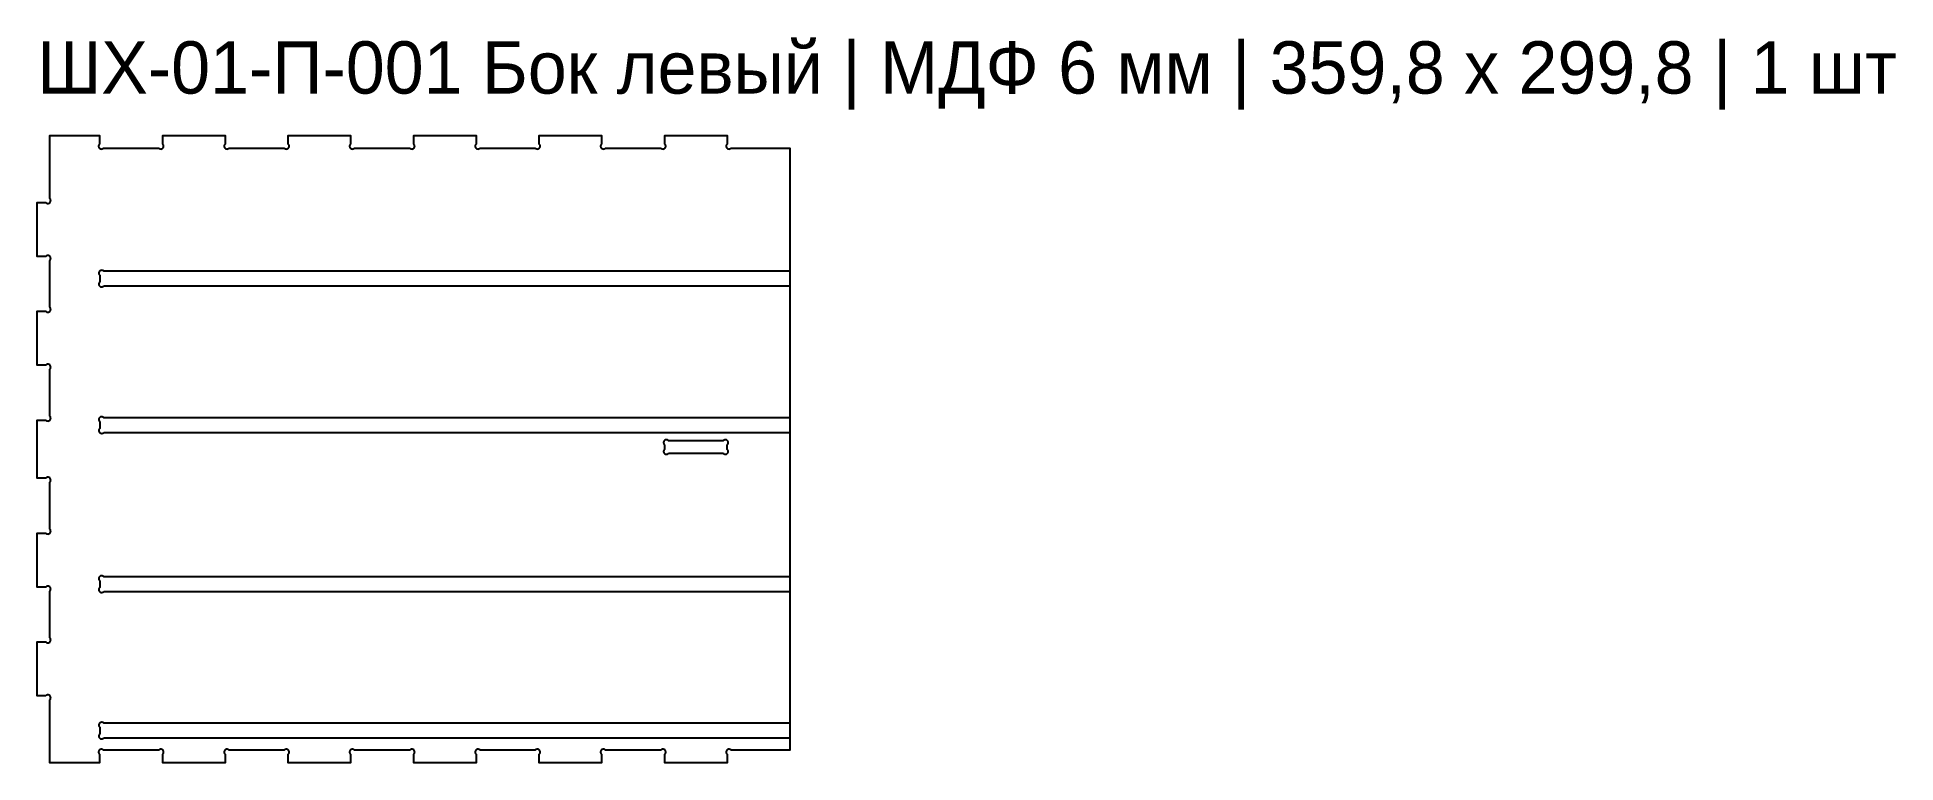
# Model space of a CAD drawing. Header units: metres. Extents: x 0 to 888, y 0 to 347.
import ezdxf

# ---------------------------------------------------------------- set-up
doc = ezdxf.new("R2010")
doc.units = ezdxf.units.M

msp = doc.modelspace()

# ---------------------------------------------------------------- linework, layer by layer
at = {"layer": 'CUT', "color": 4}
for points in [[(4.096, 32), (0, 32), (0, 57.8), (4.096, 57.8), (4.263, 57.638), (4.456, 57.506), (4.668, 57.41), (4.894, 57.352), (5.126, 57.334), (5.358, 57.356), (5.583, 57.417), (5.794, 57.516), (5.985, 57.65), (6.15, 57.815), (6.284, 58.006), (6.383, 58.217), (6.444, 58.442), (6.466, 58.674), (6.448, 58.906), (6.39, 59.132), (6.294, 59.344), (6.162, 59.537), (6, 59.704), (6, 82.096), (6.162, 82.263), (6.294, 82.456), (6.39, 82.668), (6.448, 82.894), (6.466, 83.126), (6.444, 83.358), (6.383, 83.583), (6.284, 83.794), (6.15, 83.985), (5.985, 84.15), (5.794, 84.284), (5.583, 84.383), (5.358, 84.444), (5.126, 84.466), (4.894, 84.448), (4.668, 84.39), (4.456, 84.294), (4.263, 84.162), (4.096, 84), (0, 84), (0, 109.8), (4.096, 109.8), (4.263, 109.638), (4.456, 109.506), (4.668, 109.41), (4.894, 109.352), (5.126, 109.334), (5.358, 109.356), (5.583, 109.417), (5.794, 109.516), (5.985, 109.65), (6.15, 109.815), (6.284, 110.006), (6.383, 110.217), (6.444, 110.442), (6.466, 110.674), (6.448, 110.906), (6.39, 111.132), (6.294, 111.344), (6.162, 111.537), (6, 111.704), (6, 134.096), (6.162, 134.263), (6.294, 134.456), (6.39, 134.668), (6.448, 134.894), (6.466, 135.126), (6.444, 135.358), (6.383, 135.583), (6.284, 135.794), (6.15, 135.985), (5.985, 136.15), (5.794, 136.284), (5.583, 136.383), (5.358, 136.444), (5.126, 136.466), (4.894, 136.448), (4.668, 136.39), (4.456, 136.294), (4.263, 136.162), (4.096, 136), (0, 136), (0, 163.8), (4.096, 163.8), (4.263, 163.638), (4.456, 163.506), (4.668, 163.41), (4.894, 163.352), (5.126, 163.334), (5.358, 163.356), (5.583, 163.417), (5.794, 163.516), (5.985, 163.65), (6.15, 163.815), (6.284, 164.006), (6.383, 164.217), (6.444, 164.442), (6.466, 164.674), (6.448, 164.906), (6.39, 165.132), (6.294, 165.344), (6.162, 165.537), (6, 165.704), (6, 188.096), (6.162, 188.263), (6.294, 188.456), (6.39, 188.668), (6.448, 188.894), (6.466, 189.126), (6.444, 189.358), (6.383, 189.583), (6.284, 189.794), (6.15, 189.985), (5.985, 190.15), (5.794, 190.284), (5.583, 190.383), (5.358, 190.444), (5.126, 190.466), (4.894, 190.448), (4.668, 190.39), (4.456, 190.294), (4.263, 190.162), (4.096, 190), (0, 190), (0, 215.8), (4.096, 215.8), (4.263, 215.638), (4.456, 215.506), (4.668, 215.41), (4.894, 215.352), (5.126, 215.334), (5.358, 215.356), (5.583, 215.417), (5.794, 215.516), (5.985, 215.65), (6.15, 215.815), (6.284, 216.006), (6.383, 216.217), (6.444, 216.442), (6.466, 216.674), (6.448, 216.906), (6.39, 217.132), (6.294, 217.344), (6.162, 217.537), (6, 217.704), (6, 240.096), (6.162, 240.263), (6.294, 240.456), (6.39, 240.668), (6.448, 240.894), (6.466, 241.126), (6.444, 241.358), (6.383, 241.583), (6.284, 241.794), (6.15, 241.985), (5.985, 242.15), (5.794, 242.284), (5.583, 242.383), (5.358, 242.444), (5.126, 242.466), (4.894, 242.448), (4.668, 242.39), (4.456, 242.294), (4.263, 242.162), (4.096, 242), (0, 242), (0, 267.8), (4.096, 267.8), (4.263, 267.638), (4.456, 267.506), (4.668, 267.41), (4.894, 267.352), (5.126, 267.334), (5.358, 267.356), (5.583, 267.417), (5.794, 267.516), (5.985, 267.65), (6.15, 267.815), (6.284, 268.006), (6.383, 268.217), (6.444, 268.442), (6.466, 268.674), (6.448, 268.906), (6.39, 269.132), (6.294, 269.344), (6.162, 269.537), (6, 269.704), (6, 299.8), (29.8, 299.8), (29.8, 295.704), (29.638, 295.537), (29.506, 295.344), (29.41, 295.132), (29.352, 294.906), (29.334, 294.674), (29.356, 294.442), (29.417, 294.217), (29.516, 294.006), (29.65, 293.815), (29.815, 293.65), (30.006, 293.516), (30.217, 293.417), (30.442, 293.356), (30.674, 293.334), (30.906, 293.352), (31.132, 293.41), (31.344, 293.506), (31.537, 293.638), (31.704, 293.8), (58.096, 293.8), (58.263, 293.638), (58.456, 293.506), (58.668, 293.41), (58.894, 293.352), (59.126, 293.334), (59.358, 293.356), (59.583, 293.417), (59.794, 293.516), (59.985, 293.65), (60.15, 293.815), (60.284, 294.006), (60.383, 294.217), (60.444, 294.442), (60.466, 294.674), (60.448, 294.906), (60.39, 295.132), (60.294, 295.344), (60.162, 295.537), (60, 295.704), (60, 299.8), (89.8, 299.8), (89.8, 295.704), (89.638, 295.537), (89.506, 295.344), (89.41, 295.132), (89.352, 294.906), (89.334, 294.674), (89.356, 294.442), (89.417, 294.217), (89.516, 294.006), (89.65, 293.815), (89.815, 293.65), (90.006, 293.516), (90.217, 293.417), (90.442, 293.356), (90.674, 293.334), (90.906, 293.352), (91.132, 293.41), (91.344, 293.506), (91.537, 293.638), (91.704, 293.8), (118.096, 293.8), (118.263, 293.638), (118.456, 293.506), (118.668, 293.41), (118.894, 293.352), (119.126, 293.334), (119.358, 293.356), (119.583, 293.417), (119.794, 293.516), (119.985, 293.65), (120.15, 293.815), (120.284, 294.006), (120.383, 294.217), (120.444, 294.442), (120.466, 294.674), (120.448, 294.906), (120.39, 295.132), (120.294, 295.344), (120.162, 295.537), (120, 295.704), (120, 299.8), (149.8, 299.8), (149.8, 295.704), (149.638, 295.537), (149.506, 295.344), (149.41, 295.132), (149.352, 294.906), (149.334, 294.674), (149.356, 294.442), (149.417, 294.217), (149.516, 294.006), (149.65, 293.815), (149.815, 293.65), (150.006, 293.516), (150.217, 293.417), (150.442, 293.356), (150.674, 293.334), (150.906, 293.352), (151.132, 293.41), (151.344, 293.506), (151.537, 293.638), (151.704, 293.8), (178.096, 293.8), (178.263, 293.638), (178.456, 293.506), (178.668, 293.41), (178.894, 293.352), (179.126, 293.334), (179.358, 293.356), (179.583, 293.417), (179.794, 293.516), (179.985, 293.65), (180.15, 293.815), (180.284, 294.006), (180.383, 294.217), (180.444, 294.442), (180.466, 294.674), (180.448, 294.906), (180.39, 295.132), (180.294, 295.344), (180.162, 295.537), (180, 295.704), (180, 299.8), (209.8, 299.8), (209.8, 295.704), (209.638, 295.537), (209.506, 295.344), (209.41, 295.132), (209.352, 294.906), (209.334, 294.674), (209.356, 294.442), (209.417, 294.217), (209.516, 294.006), (209.65, 293.815), (209.815, 293.65), (210.006, 293.516), (210.217, 293.417), (210.442, 293.356), (210.674, 293.334), (210.906, 293.352), (211.132, 293.41), (211.344, 293.506), (211.537, 293.638), (211.704, 293.8), (238.096, 293.8), (238.263, 293.638), (238.456, 293.506), (238.668, 293.41), (238.894, 293.352), (239.126, 293.334), (239.358, 293.356), (239.583, 293.417), (239.794, 293.516), (239.985, 293.65), (240.15, 293.815), (240.284, 294.006), (240.383, 294.217), (240.444, 294.442), (240.466, 294.674), (240.448, 294.906), (240.39, 295.132), (240.294, 295.344), (240.162, 295.537), (240, 295.704), (240, 299.8), (269.8, 299.8), (269.8, 295.704), (269.638, 295.537), (269.506, 295.344), (269.41, 295.132), (269.352, 294.906), (269.334, 294.674), (269.356, 294.442), (269.417, 294.217), (269.516, 294.006), (269.65, 293.815), (269.815, 293.65), (270.006, 293.516), (270.217, 293.417), (270.442, 293.356), (270.674, 293.334), (270.906, 293.352), (271.132, 293.41), (271.344, 293.506), (271.537, 293.638), (271.704, 293.8), (298.096, 293.8), (298.263, 293.638), (298.456, 293.506), (298.668, 293.41), (298.894, 293.352), (299.126, 293.334), (299.358, 293.356), (299.583, 293.417), (299.794, 293.516), (299.985, 293.65), (300.15, 293.815), (300.284, 294.006), (300.383, 294.217), (300.444, 294.442), (300.466, 294.674), (300.448, 294.906), (300.39, 295.132), (300.294, 295.344), (300.162, 295.537), (300, 295.704), (300, 299.8), (329.8, 299.8), (329.8, 295.704), (329.638, 295.537), (329.506, 295.344), (329.41, 295.132), (329.352, 294.906), (329.334, 294.674), (329.356, 294.442), (329.417, 294.217), (329.516, 294.006), (329.65, 293.815), (329.815, 293.65), (330.006, 293.516), (330.217, 293.417), (330.442, 293.356), (330.674, 293.334), (330.906, 293.352), (331.132, 293.41), (331.344, 293.506), (331.537, 293.638), (331.704, 293.8), (359.8, 293.8), (359.8, 6), (331.704, 6), (331.537, 6.162), (331.344, 6.294), (331.132, 6.39), (330.906, 6.448), (330.674, 6.466), (330.442, 6.444), (330.217, 6.383), (330.006, 6.284), (329.815, 6.15), (329.65, 5.985), (329.516, 5.794), (329.417, 5.583), (329.356, 5.358), (329.334, 5.126), (329.352, 4.894), (329.41, 4.668), (329.506, 4.456), (329.638, 4.263), (329.8, 4.096), (329.8, 0), (300, 0), (300, 4.096), (300.162, 4.263), (300.294, 4.456), (300.39, 4.668), (300.448, 4.894), (300.466, 5.126), (300.444, 5.358), (300.383, 5.583), (300.284, 5.794), (300.15, 5.985), (299.985, 6.15), (299.794, 6.284), (299.583, 6.383), (299.358, 6.444), (299.126, 6.466), (298.894, 6.448), (298.668, 6.39), (298.456, 6.294), (298.263, 6.162), (298.096, 6), (271.704, 6), (271.537, 6.162), (271.344, 6.294), (271.132, 6.39), (270.906, 6.448), (270.674, 6.466), (270.442, 6.444), (270.217, 6.383), (270.006, 6.284), (269.815, 6.15), (269.65, 5.985), (269.516, 5.794), (269.417, 5.583), (269.356, 5.358), (269.334, 5.126), (269.352, 4.894), (269.41, 4.668), (269.506, 4.456), (269.638, 4.263), (269.8, 4.096), (269.8, 0), (240, 0), (240, 4.096), (240.162, 4.263), (240.294, 4.456), (240.39, 4.668), (240.448, 4.894), (240.466, 5.126), (240.444, 5.358), (240.383, 5.583), (240.284, 5.794), (240.15, 5.985), (239.985, 6.15), (239.794, 6.284), (239.583, 6.383), (239.358, 6.444), (239.126, 6.466), (238.894, 6.448), (238.668, 6.39), (238.456, 6.294), (238.263, 6.162), (238.096, 6), (211.704, 6), (211.537, 6.162), (211.344, 6.294), (211.132, 6.39), (210.906, 6.448), (210.674, 6.466), (210.442, 6.444), (210.217, 6.383), (210.006, 6.284), (209.815, 6.15), (209.65, 5.985), (209.516, 5.794), (209.417, 5.583), (209.356, 5.358), (209.334, 5.126), (209.352, 4.894), (209.41, 4.668), (209.506, 4.456), (209.638, 4.263), (209.8, 4.096), (209.8, 0), (180, 0), (180, 4.096), (180.162, 4.263), (180.294, 4.456), (180.39, 4.668), (180.448, 4.894), (180.466, 5.126), (180.444, 5.358), (180.383, 5.583), (180.284, 5.794), (180.15, 5.985), (179.985, 6.15), (179.794, 6.284), (179.583, 6.383), (179.358, 6.444), (179.126, 6.466), (178.894, 6.448), (178.668, 6.39), (178.456, 6.294), (178.263, 6.162), (178.096, 6), (151.704, 6), (151.537, 6.162), (151.344, 6.294), (151.132, 6.39), (150.906, 6.448), (150.674, 6.466), (150.442, 6.444), (150.217, 6.383), (150.006, 6.284), (149.815, 6.15), (149.65, 5.985), (149.516, 5.794), (149.417, 5.583), (149.356, 5.358), (149.334, 5.126), (149.352, 4.894), (149.41, 4.668), (149.506, 4.456), (149.638, 4.263), (149.8, 4.096), (149.8, 0), (120, 0), (120, 4.096), (120.162, 4.263), (120.294, 4.456), (120.39, 4.668), (120.448, 4.894), (120.466, 5.126), (120.444, 5.358), (120.383, 5.583), (120.284, 5.794), (120.15, 5.985), (119.985, 6.15), (119.794, 6.284), (119.583, 6.383), (119.358, 6.444), (119.126, 6.466), (118.894, 6.448), (118.668, 6.39), (118.456, 6.294), (118.263, 6.162), (118.096, 6), (91.704, 6), (91.537, 6.162), (91.344, 6.294), (91.132, 6.39), (90.906, 6.448), (90.674, 6.466), (90.442, 6.444), (90.217, 6.383), (90.006, 6.284), (89.815, 6.15), (89.65, 5.985), (89.516, 5.794), (89.417, 5.583), (89.356, 5.358), (89.334, 5.126), (89.352, 4.894), (89.41, 4.668), (89.506, 4.456), (89.638, 4.263), (89.8, 4.096), (89.8, 0), (60, 0), (60, 4.096), (60.162, 4.263), (60.294, 4.456), (60.39, 4.668), (60.448, 4.894), (60.466, 5.126), (60.444, 5.358), (60.383, 5.583), (60.284, 5.794), (60.15, 5.985), (59.985, 6.15), (59.794, 6.284), (59.583, 6.383), (59.358, 6.444), (59.126, 6.466), (58.894, 6.448), (58.668, 6.39), (58.456, 6.294), (58.263, 6.162), (58.096, 6), (31.704, 6), (31.537, 6.162), (31.344, 6.294), (31.132, 6.39), (30.906, 6.448), (30.674, 6.466), (30.442, 6.444), (30.217, 6.383), (30.006, 6.284), (29.815, 6.15), (29.65, 5.985), (29.516, 5.794), (29.417, 5.583), (29.356, 5.358), (29.334, 5.126), (29.352, 4.894), (29.41, 4.668), (29.506, 4.456), (29.638, 4.263), (29.8, 4.096), (29.8, 0), (6, 0), (6, 30.096), (6.162, 30.263), (6.294, 30.456), (6.39, 30.668), (6.448, 30.894), (6.466, 31.126), (6.444, 31.358), (6.383, 31.583), (6.284, 31.794), (6.15, 31.985), (5.985, 32.15), (5.794, 32.284), (5.583, 32.383), (5.358, 32.444), (5.126, 32.466), (4.894, 32.448), (4.668, 32.39), (4.456, 32.294), (4.263, 32.162)], [(301.804, 147.9), (327.996, 147.9), (328.163, 147.738), (328.356, 147.606), (328.568, 147.51), (328.794, 147.452), (329.026, 147.434), (329.258, 147.456), (329.483, 147.517), (329.694, 147.616), (329.885, 147.75), (330.05, 147.915), (330.184, 148.106), (330.283, 148.317), (330.344, 148.542), (330.366, 148.774), (330.348, 149.006), (330.29, 149.232), (330.194, 149.444), (330.062, 149.637), (329.9, 149.804), (329.9, 151.996), (330.062, 152.163), (330.194, 152.356), (330.29, 152.568), (330.348, 152.794), (330.366, 153.026), (330.344, 153.258), (330.283, 153.483), (330.184, 153.694), (330.05, 153.885), (329.885, 154.05), (329.694, 154.184), (329.483, 154.283), (329.258, 154.344), (329.026, 154.366), (328.794, 154.348), (328.568, 154.29), (328.356, 154.194), (328.163, 154.062), (327.996, 153.9), (301.804, 153.9), (301.637, 154.062), (301.444, 154.194), (301.232, 154.29), (301.006, 154.348), (300.774, 154.366), (300.542, 154.344), (300.317, 154.283), (300.106, 154.184), (299.915, 154.05), (299.75, 153.885), (299.616, 153.694), (299.517, 153.483), (299.456, 153.258), (299.434, 153.026), (299.452, 152.794), (299.51, 152.568), (299.606, 152.356), (299.738, 152.163), (299.9, 151.996), (299.9, 149.804), (299.738, 149.637), (299.606, 149.444), (299.51, 149.232), (299.452, 149.006), (299.434, 148.774), (299.456, 148.542), (299.517, 148.317), (299.616, 148.106), (299.75, 147.915), (299.915, 147.75), (300.106, 147.616), (300.317, 147.517), (300.542, 147.456), (300.774, 147.434), (301.006, 147.452), (301.232, 147.51), (301.444, 147.606), (301.637, 147.738)]]:
    msp.add_lwpolyline(points, close=True, dxfattribs=at)
at = {"layer": 'POCKET', "color": 2}
for points in [[(31.804, 227.9), (359.9, 227.9), (359.9, 234.9), (31.804, 234.9), (31.637, 235.062), (31.444, 235.194), (31.232, 235.29), (31.006, 235.348), (30.774, 235.366), (30.542, 235.344), (30.317, 235.283), (30.106, 235.184), (29.915, 235.05), (29.75, 234.885), (29.616, 234.694), (29.517, 234.483), (29.456, 234.258), (29.434, 234.026), (29.452, 233.794), (29.51, 233.568), (29.606, 233.356), (29.738, 233.163), (29.9, 232.996), (29.9, 229.804), (29.738, 229.637), (29.606, 229.444), (29.51, 229.232), (29.452, 229.006), (29.434, 228.774), (29.456, 228.542), (29.517, 228.317), (29.616, 228.106), (29.75, 227.915), (29.915, 227.75), (30.106, 227.616), (30.317, 227.517), (30.542, 227.456), (30.774, 227.434), (31.006, 227.452), (31.232, 227.51), (31.444, 227.606), (31.637, 227.738)], [(31.804, 157.9), (359.9, 157.9), (359.9, 164.9), (31.804, 164.9), (31.637, 165.062), (31.444, 165.194), (31.232, 165.29), (31.006, 165.348), (30.774, 165.366), (30.542, 165.344), (30.317, 165.283), (30.106, 165.184), (29.915, 165.05), (29.75, 164.885), (29.616, 164.694), (29.517, 164.483), (29.456, 164.258), (29.434, 164.026), (29.452, 163.794), (29.51, 163.568), (29.606, 163.356), (29.738, 163.163), (29.9, 162.996), (29.9, 159.804), (29.738, 159.637), (29.606, 159.444), (29.51, 159.232), (29.452, 159.006), (29.434, 158.774), (29.456, 158.542), (29.517, 158.317), (29.616, 158.106), (29.75, 157.915), (29.915, 157.75), (30.106, 157.616), (30.317, 157.517), (30.542, 157.456), (30.774, 157.434), (31.006, 157.452), (31.232, 157.51), (31.444, 157.606), (31.637, 157.738)], [(31.804, 81.9), (359.9, 81.9), (359.9, 88.9), (31.804, 88.9), (31.637, 89.062), (31.444, 89.194), (31.232, 89.29), (31.006, 89.348), (30.774, 89.366), (30.542, 89.344), (30.317, 89.283), (30.106, 89.184), (29.915, 89.05), (29.75, 88.885), (29.616, 88.694), (29.517, 88.483), (29.456, 88.258), (29.434, 88.026), (29.452, 87.794), (29.51, 87.568), (29.606, 87.356), (29.738, 87.163), (29.9, 86.996), (29.9, 83.804), (29.738, 83.637), (29.606, 83.444), (29.51, 83.232), (29.452, 83.006), (29.434, 82.774), (29.456, 82.542), (29.517, 82.317), (29.616, 82.106), (29.75, 81.915), (29.915, 81.75), (30.106, 81.616), (30.317, 81.517), (30.542, 81.456), (30.774, 81.434), (31.006, 81.452), (31.232, 81.51), (31.444, 81.606), (31.637, 81.738)], [(31.804, 11.9), (359.9, 11.9), (359.9, 18.9), (31.804, 18.9), (31.637, 19.062), (31.444, 19.194), (31.232, 19.29), (31.006, 19.348), (30.774, 19.366), (30.542, 19.344), (30.317, 19.283), (30.106, 19.184), (29.915, 19.05), (29.75, 18.885), (29.616, 18.694), (29.517, 18.483), (29.456, 18.258), (29.434, 18.026), (29.452, 17.794), (29.51, 17.568), (29.606, 17.356), (29.738, 17.163), (29.9, 16.996), (29.9, 13.804), (29.738, 13.637), (29.606, 13.444), (29.51, 13.232), (29.452, 13.006), (29.434, 12.774), (29.456, 12.542), (29.517, 12.317), (29.616, 12.106), (29.75, 11.915), (29.915, 11.75), (30.106, 11.616), (30.317, 11.517), (30.542, 11.456), (30.774, 11.434), (31.006, 11.452), (31.232, 11.51), (31.444, 11.606), (31.637, 11.738)]]:
    msp.add_lwpolyline(points, close=True, dxfattribs=at)

# ---------------------------------------------------------------- texts
at = {"layer": 'TEXT', "color": 7}
msp.add_text('ШХ-01-П-001 Бок левый | МДФ 6 мм | 359,8 x 299,8 | 1 шт', height=25, dxfattribs=at).set_placement((0, 319.8))

doc.saveas('drawing.dxf')
